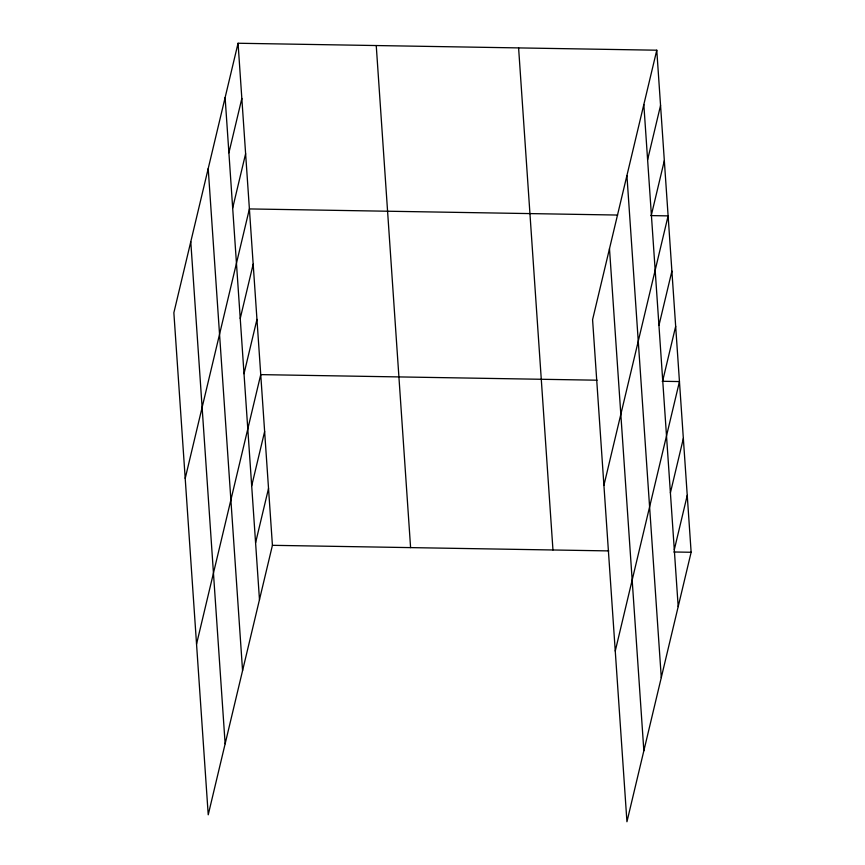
<?xml version="1.0" encoding="UTF-8"?>
<svg xmlns="http://www.w3.org/2000/svg" width="865" height="865" viewBox="0 0 865 865"><rect width="100%" height="100%" fill="white"/><g stroke="black" fill="none" stroke-linecap="round" stroke-linejoin="round"><path stroke-width="1.3" d="M238.059 43.25L173.865 312.73L208.227 814.798L272.421 545.318L238.059 43.25L656.773 50.202L691.135 552.27L626.941 821.75L592.579 319.682L656.773 50.202M228.901 152.813L241.843 98.48M232.674 208.043L245.617 153.71M185.207 478.41L249.401 208.93L617.632 215.05M240.232 318.493L253.186 264.16M244.017 373.723L256.959 319.39M196.539 644.101L260.743 374.621L597.077 380.2M251.693 485.849L264.636 431.516M255.586 542.755L268.528 488.422M647.615 159.755L660.557 105.422M651.388 214.985L664.331 160.652M603.911 485.362L668.115 215.882L650.848 215.59M658.946 325.445L671.9 271.113M662.731 380.676L675.673 326.343M615.253 651.042L679.457 381.562L662.179 381.281M670.407 492.801L683.35 438.469M674.3 549.707L687.243 495.364M272.421 545.318L608.765 550.908M673.867 551.989L691.135 552.27M643.83 104.535L678.192 606.603M626.92 175.53L661.282 677.598M609.49 248.677L643.852 750.755M518.6 47.91L552.962 549.978M376.243 45.542L410.594 547.621M225.116 97.583L259.478 599.661M208.206 168.578L242.568 670.656M190.776 241.735L225.138 743.803"/></g></svg>
